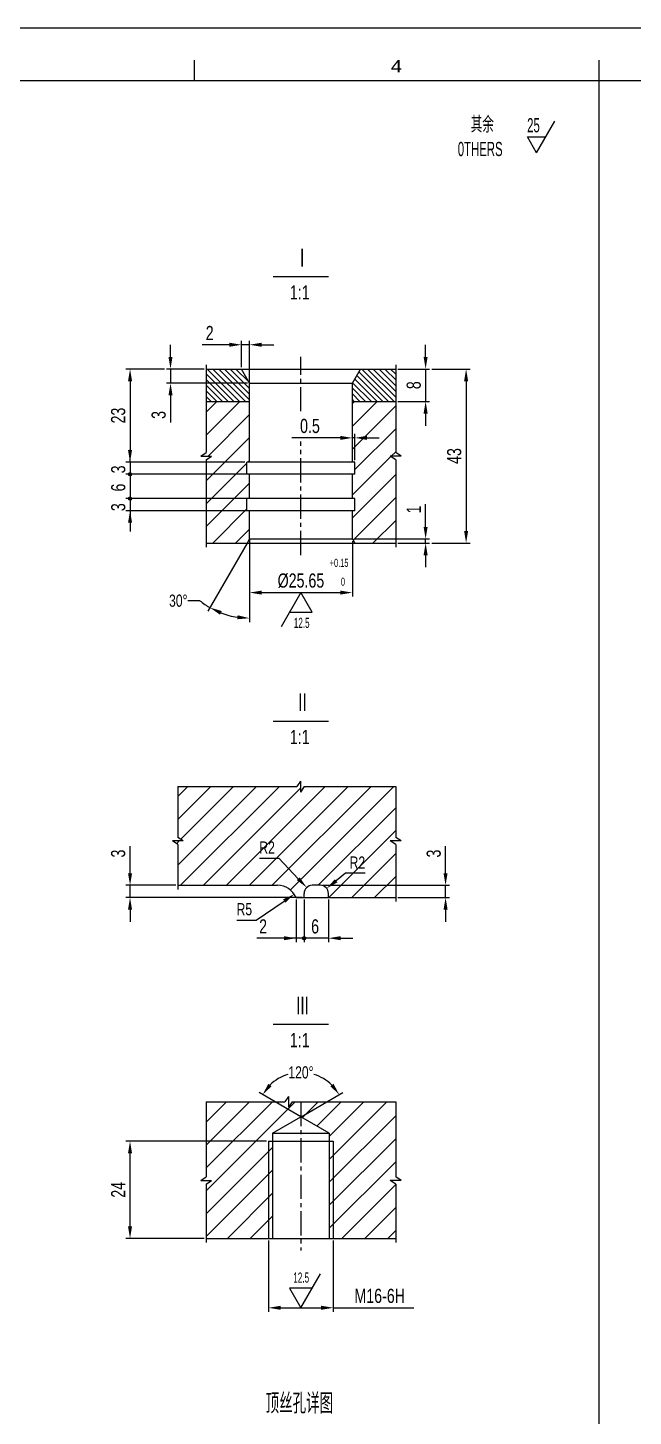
# Model space of a CAD drawing. Extents: x 0 to 840, y 0 to 594.
# Drawn here: x 285.9 to 435.4, y 250.9 to 594 of the extents above; entities that cross this region are included whole.
import ezdxf
from ezdxf.enums import TextEntityAlignment as Align

# ---------------------------------------------------------------- set-up
doc = ezdxf.new("R2010")
doc.units = 0
doc.header["$LTSCALE"] = 8
doc.linetypes.add('CENTER2', pattern=[1.125, 0.75, -0.125, 0.125, -0.125])
doc.layers.get('0').update_dxf_attribs({"color": 2, "linetype": 'CONTINUOUS'})
doc.layers.get('DEFPOINTS').update_dxf_attribs({"linetype": 'CONTINUOUS'})
for name, color, linetype in [('3', 3, 'CENTER2'), ('OT', 1, 'CONTINUOUS'), ('TEXT', 7, 'CONTINUOUS'), ('X4600A1$0$BORDER', 7, 'CONTINUOUS')]:
    doc.layers.add(name, color=color, linetype=linetype)
doc.styles.get("Standard").update_dxf_attribs({"font": 'JDECSTD', "width": 0.75, "bigfont": 'HZDX'})
doc.styles.add('X4600A1$0$STANDARD', font='AUCAD', dxfattribs={"width": 0.8})
doc.dimstyles.new('STANDARD$0', dxfattribs={"dimscale": 0, "dimtxt": 3.5, "dimasz": 3, "dimexe": 1, "dimexo": 0.5, "dimgap": 1, "dimtad": 1, "dimdsep": 46, "dimtxsty": 'Standard', "dimcen": 0, "dimclrd": 7, "dimclre": 7, "dimclrt": 7, "dimadec": 0, "dimazin": 0, "dimtfac": 0.714286, "dimtmove": 0, "dimatfit": 3, "dimfxl": 0, "dimtolj": 1, "dimarcsym": 0})
doc.dimstyles.new('STANDARD$2', dxfattribs={"dimscale": 0, "dimtxt": 3, "dimasz": 3, "dimexe": 1, "dimexo": 0.0625, "dimgap": 0.09, "dimtad": 0, "dimtih": 1, "dimtoh": 1, "dimzin": 0, "dimdsep": 46, "dimtxsty": 'Standard', "dimcen": 0.09, "dimclrt": 7, "dimazin": 0, "dimtfac": 1, "dimtofl": 0, "dimtmove": 0, "dimatfit": 3, "dimfxl": 0, "dimtolj": 1, "dimarcsym": 0})
doc.dimstyles.new('STANDARD$4', dxfattribs={"dimscale": 0, "dimtxt": 3, "dimasz": 3, "dimexe": 1, "dimexo": 0.5, "dimgap": 1, "dimtad": 1, "dimtoh": 1, "dimdsep": 46, "dimtxsty": 'Standard', "dimcen": 0, "dimclrd": 7, "dimclre": 7, "dimclrt": 7, "dimadec": 0, "dimazin": 0, "dimtfac": 0.714286, "dimtofl": 0, "dimtmove": 1, "dimatfit": 0, "dimfxl": 0, "dimtolj": 1, "dimarcsym": 0})

# ---------------------------------------------------------------- blocks, each defined once
blk = doc.blocks.new('*D20')
at = {"layer": 'DEFPOINTS', "color": 0}
for p in [(359.68, 381.34), (358.12, 380.09)]:
    blk.add_point(p, dxfattribs=at)
at = {"layer": 'TEXT', "color": 7, "lineweight": -2}
for p, q in [((364.37, 385.08), (362.03, 383.21)), ((369.15, 385.08), (364.37, 385.08))]:
    blk.add_line(p, q, dxfattribs=at)
at = {"layer": 'TEXT', "color": 7}
blk.add_solid([(361.71, 383.6), (362.34, 382.82), (359.68, 381.34)], dxfattribs=at)
at = {"layer": 'TEXT', "color": 7, "insert": (367.26, 387.72), "char_height": 3, "attachment_point": 5}
blk.add_mtext('\\A1;R2', dxfattribs=at)
blk = doc.blocks.new('*D21')
at = {"layer": 'DEFPOINTS', "color": 0}
for p in [(354.74, 381.54), (356.12, 380.09)]:
    blk.add_point(p, dxfattribs=at)
at = {"layer": 'TEXT', "color": 7, "lineweight": -2}
for p, q in [((343.08, 388.79), (347.86, 388.79)), ((347.86, 388.79), (352.67, 383.72))]:
    blk.add_line(p, q, dxfattribs=at)
at = {"layer": 'TEXT', "color": 7}
blk.add_solid([(353.03, 384.06), (352.31, 383.37), (354.74, 381.54)], dxfattribs=at)
at = {"layer": 'TEXT', "color": 7, "insert": (344.97, 391.43), "char_height": 3, "attachment_point": 5}
blk.add_mtext('\\A1;R2', dxfattribs=at)
blk = doc.blocks.new('*D22')
at = {"layer": 'DEFPOINTS', "color": 0}
for p in [(351.68, 379.89), (347.53, 377.09)]:
    blk.add_point(p, dxfattribs=at)
at = {"layer": 'TEXT', "color": 7, "lineweight": -2}
for p, q in [((342.23, 373.51), (349.19, 378.21)), ((337.45, 373.51), (342.23, 373.51))]:
    blk.add_line(p, q, dxfattribs=at)
at = {"layer": 'TEXT', "color": 7}
blk.add_solid([(348.91, 378.63), (349.47, 377.8), (351.68, 379.89)], dxfattribs=at)
at = {"layer": 'TEXT', "color": 7, "insert": (339.34, 376.16), "char_height": 3, "attachment_point": 5}
blk.add_mtext('\\A1;R5', dxfattribs=at)
blk = doc.blocks.new('*D23')
at = {"layer": 'DEFPOINTS', "color": 0}
for p in [(320.11, 509.67), (311.11, 486.67), (339.97, 486.67)]:
    blk.add_point(p, dxfattribs=at)
at = {"layer": 'TEXT', "color": 7, "lineweight": -2}
for p, q in [((319.61, 509.67), (310.11, 509.67)), ((311.11, 506.67), (311.11, 489.67)), ((339.47, 486.67), (310.11, 486.67))]:
    blk.add_line(p, q, dxfattribs=at)
at = {"layer": 'TEXT', "color": 7}
for points in [[(310.61, 506.67), (311.61, 506.67), (311.11, 509.67)], [(310.61, 489.67), (311.61, 489.67), (311.11, 486.67)]]:
    blk.add_solid(points, dxfattribs=at)
at = {"layer": 'TEXT', "color": 7, "insert": (308.19, 498.17), "char_height": 3.5, "attachment_point": 5, "rotation": 90}
blk.add_mtext('\\A1;23', dxfattribs=at)
blk = doc.blocks.new('*D24')
at = {"layer": 'DEFPOINTS', "color": 0}
for p in [(340.62, 474.67), (340.05, 466.67), (340.62, 467.67), (340.62, 467.67), (337.22, 448.39)]:
    blk.add_point(p, dxfattribs=at)
at = {"layer": 'TEXT', "color": 0}
for p, q in [((340.62, 467.61), (340.62, 447.1)), ((340.02, 466.62), (330.34, 449.85)), ((328.36, 452.41), (325.36, 452.41))]:
    blk.add_line(p, q, dxfattribs=at)
for start, end in [(231.2099, 240), (248.7901, 261.2099)]:
    blk.add_arc((340.62, 467.67), 19.57, start, end, dxfattribs=at)
for points in [[(333.33, 448.97), (333.76, 449.87), (330.84, 450.72)], [(337.67, 448.82), (337.59, 447.83), (340.62, 448.1)]]:
    blk.add_solid(points, dxfattribs=at)
at = {"layer": 'TEXT', "color": 7, "insert": (323.02, 452.41), "char_height": 3, "attachment_point": 5}
blk.add_mtext('\\A1;30%%D', dxfattribs=at)
blk = doc.blocks.new('*D25')
at = {"layer": 'DEFPOINTS', "color": 0}
for p in [(340.62, 466.67), (366.02, 467.67), (366.02, 454.42)]:
    blk.add_point(p, dxfattribs=at)
at = {"layer": 'TEXT', "color": 7, "lineweight": -2}
for p, q in [((366.02, 467.17), (366.02, 453.42)), ((340.62, 466.17), (340.62, 453.42)), ((343.62, 454.42), (363.02, 454.42))]:
    blk.add_line(p, q, dxfattribs=at)
at = {"layer": 'TEXT', "color": 7}
for points in [[(343.62, 454.92), (343.62, 453.92), (340.62, 454.42)], [(363.02, 454.92), (363.02, 453.92), (366.02, 454.42)]]:
    blk.add_solid(points, dxfattribs=at)
at = {"layer": 'TEXT', "color": 7, "insert": (353.32, 457.34), "char_height": 3.5, "attachment_point": 5}
blk.add_mtext('\\A1;%%C25.65', dxfattribs=at)
blk = doc.blocks.new('*D26')
at = {"layer": 'DEFPOINTS', "color": 0}
for p in [(311.11, 382.09), (322.92, 382.09), (354.12, 379.09)]:
    blk.add_point(p, dxfattribs=at)
at = {"layer": 'TEXT', "color": 7, "lineweight": -2}
for p, q in [((311.11, 385.09), (311.11, 391.79)), ((322.42, 382.09), (310.11, 382.09)), ((311.11, 379.09), (311.11, 382.09)), ((353.62, 379.09), (310.11, 379.09)), ((311.11, 376.09), (311.11, 373.09))]:
    blk.add_line(p, q, dxfattribs=at)
at = {"layer": 'TEXT', "color": 7}
for points in [[(310.61, 385.09), (311.61, 385.09), (311.11, 382.09)], [(310.61, 376.09), (311.61, 376.09), (311.11, 379.09)]]:
    blk.add_solid(points, dxfattribs=at)
at = {"layer": 'TEXT', "color": 7, "insert": (308.19, 389.94), "char_height": 3.5, "attachment_point": 5, "rotation": 90}
blk.add_mtext('\\A1;3', dxfattribs=at)
blk = doc.blocks.new('*D27')
at = {"layer": 'DEFPOINTS', "color": 0}
for p in [(358.12, 382.09), (389.05, 382.09), (376.73, 379.09)]:
    blk.add_point(p, dxfattribs=at)
at = {"layer": 'TEXT', "color": 7, "lineweight": -2}
for p, q in [((389.05, 385.09), (389.05, 391.79)), ((358.62, 382.09), (390.05, 382.09)), ((389.05, 379.09), (389.05, 382.09)), ((377.23, 379.09), (390.05, 379.09)), ((389.05, 376.09), (389.05, 373.09))]:
    blk.add_line(p, q, dxfattribs=at)
at = {"layer": 'TEXT', "color": 7}
for points in [[(388.55, 385.09), (389.55, 385.09), (389.05, 382.09)], [(388.55, 376.09), (389.55, 376.09), (389.05, 379.09)]]:
    blk.add_solid(points, dxfattribs=at)
at = {"layer": 'TEXT', "color": 7, "insert": (386.14, 389.94), "char_height": 3.5, "attachment_point": 5, "rotation": 90}
blk.add_mtext('\\A1;3', dxfattribs=at)
blk = doc.blocks.new('*D28')
at = {"layer": 'DEFPOINTS', "color": 0}
for p in [(345.32, 294.84), (361.32, 294.84), (361.32, 277.69)]:
    blk.add_point(p, dxfattribs=at)
at = {"layer": 'TEXT', "color": 7, "lineweight": -2}
for p, q in [((345.32, 294.34), (345.32, 276.69)), ((361.32, 294.34), (361.32, 276.69)), ((348.32, 277.69), (358.32, 277.69)), ((361.32, 277.69), (381.23, 277.69))]:
    blk.add_line(p, q, dxfattribs=at)
at = {"layer": 'TEXT', "color": 7}
for points in [[(348.32, 278.19), (348.32, 277.19), (345.32, 277.69)], [(358.32, 278.19), (358.32, 277.19), (361.32, 277.69)]]:
    blk.add_solid(points, dxfattribs=at)
at = {"layer": 'TEXT', "color": 7, "insert": (372.78, 280.61), "char_height": 3.5, "attachment_point": 5}
blk.add_mtext('\\A1;M16-6H', dxfattribs=at)
blk = doc.blocks.new('*D29')
at = {"layer": 'DEFPOINTS', "color": 0}
for p in [(311.11, 318.84), (345.32, 318.84), (329.92, 294.84)]:
    blk.add_point(p, dxfattribs=at)
at = {"layer": 'TEXT', "color": 7, "lineweight": -2}
for p, q in [((344.82, 318.84), (310.11, 318.84)), ((311.11, 297.84), (311.11, 315.84)), ((329.42, 294.84), (310.11, 294.84))]:
    blk.add_line(p, q, dxfattribs=at)
at = {"layer": 'TEXT', "color": 7}
for points in [[(310.61, 315.84), (311.61, 315.84), (311.11, 318.84)], [(310.61, 297.84), (311.61, 297.84), (311.11, 294.84)]]:
    blk.add_solid(points, dxfattribs=at)
at = {"layer": 'TEXT', "color": 7, "insert": (308.19, 306.84), "char_height": 3.5, "attachment_point": 5, "rotation": 90}
blk.add_mtext('\\A1;24', dxfattribs=at)
blk = doc.blocks.new('*D30')
at = {"layer": 'DEFPOINTS', "color": 0}
for p in [(357.07, 335.18), (353.32, 324.88), (353.32, 324.88), (346.32, 320.84), (360.32, 320.84)]:
    blk.add_point(p, dxfattribs=at)
at = {"layer": 'TEXT', "color": 0}
for p, q in [((353.27, 324.91), (342.97, 330.86)), ((353.38, 324.91), (363.68, 330.86))]:
    blk.add_line(p, q, dxfattribs=at)
for start, end in [(106.9654, 134.2629), (45.7371, 73.0346)]:
    blk.add_arc((353.32, 324.88), 10.96, start, end, dxfattribs=at)
for points in [[(346.07, 332.42), (345.28, 333.04), (343.84, 330.36)], [(361.37, 333.04), (360.58, 332.42), (362.81, 330.36)]]:
    blk.add_solid(points, dxfattribs=at)
at = {"layer": 'TEXT', "color": 7, "insert": (353.32, 335.84), "char_height": 3, "attachment_point": 5}
blk.add_mtext('\\A1;120%%D', dxfattribs=at)
blk = doc.blocks.new('*D31')
at = {"layer": 'DEFPOINTS', "color": 0}
for p in [(366.02, 492.66), (366.02, 486.67), (366.67, 486.67)]:
    blk.add_point(p, dxfattribs=at)
at = {"layer": 'TEXT', "color": 7, "lineweight": -2}
for p, q in [((363.02, 492.66), (351.08, 492.66)), ((366.02, 487.17), (366.02, 493.66)), ((366.67, 492.66), (366.02, 492.66)), ((366.67, 487.17), (366.67, 493.66)), ((369.67, 492.66), (372.67, 492.66))]:
    blk.add_line(p, q, dxfattribs=at)
at = {"layer": 'TEXT', "color": 7}
for points in [[(363.02, 493.16), (363.02, 492.16), (366.02, 492.66)], [(369.67, 493.16), (369.67, 492.16), (366.67, 492.66)]]:
    blk.add_solid(points, dxfattribs=at)
at = {"layer": 'TEXT', "color": 7, "insert": (355.55, 495.58), "char_height": 3.5, "attachment_point": 5}
blk.add_mtext('\\A1;0.5', dxfattribs=at)
blk = doc.blocks.new('*D33')
at = {"layer": 'DEFPOINTS', "color": 0}
for p in [(376.73, 509.67), (376.73, 501.67), (384.12, 501.67)]:
    blk.add_point(p, dxfattribs=at)
at = {"layer": 'TEXT', "color": 7, "lineweight": -2}
for p, q in [((384.12, 512.67), (384.12, 515.67)), ((377.23, 509.67), (385.12, 509.67)), ((384.12, 509.67), (384.12, 501.67)), ((377.23, 501.67), (385.12, 501.67)), ((384.12, 498.67), (384.12, 495.67))]:
    blk.add_line(p, q, dxfattribs=at)
at = {"layer": 'TEXT', "color": 7}
for points in [[(383.62, 512.67), (384.62, 512.67), (384.12, 509.67)], [(383.62, 498.67), (384.62, 498.67), (384.12, 501.67)]]:
    blk.add_solid(points, dxfattribs=at)
at = {"layer": 'TEXT', "color": 7, "insert": (381.2, 505.67), "char_height": 3.5, "attachment_point": 5, "rotation": 90}
blk.add_mtext('\\A1;8', dxfattribs=at)
blk = doc.blocks.new('*D34')
at = {"layer": 'DEFPOINTS', "color": 0}
for p in [(366.02, 467.67), (376.73, 466.67), (384.12, 467.67)]:
    blk.add_point(p, dxfattribs=at)
at = {"layer": 'TEXT', "color": 7, "lineweight": -2}
for p, q in [((384.12, 470.67), (384.12, 476.26)), ((366.52, 467.67), (385.12, 467.67)), ((377.23, 466.67), (385.12, 466.67)), ((384.12, 466.67), (384.12, 467.67)), ((384.12, 463.67), (384.12, 460.67))]:
    blk.add_line(p, q, dxfattribs=at)
at = {"layer": 'TEXT', "color": 7}
for points in [[(383.62, 470.67), (384.62, 470.67), (384.12, 467.67)], [(383.62, 463.67), (384.62, 463.67), (384.12, 466.67)]]:
    blk.add_solid(points, dxfattribs=at)
at = {"layer": 'TEXT', "color": 7, "insert": (381.2, 474.97), "char_height": 3.5, "attachment_point": 5, "rotation": 90}
blk.add_mtext('\\A1;1', dxfattribs=at)
blk = doc.blocks.new('*D35')
at = {"layer": 'DEFPOINTS', "color": 0}
for p in [(385.12, 509.67), (385.12, 466.67), (394.12, 466.67)]:
    blk.add_point(p, dxfattribs=at)
at = {"layer": 'TEXT', "color": 7, "lineweight": -2}
for p, q in [((385.62, 509.67), (395.12, 509.67)), ((394.12, 506.67), (394.12, 469.67)), ((385.62, 466.67), (395.12, 466.67))]:
    blk.add_line(p, q, dxfattribs=at)
at = {"layer": 'TEXT', "color": 7}
for points in [[(393.62, 506.67), (394.62, 506.67), (394.12, 509.67)], [(393.62, 469.67), (394.62, 469.67), (394.12, 466.67)]]:
    blk.add_solid(points, dxfattribs=at)
at = {"layer": 'TEXT', "color": 7, "insert": (391.2, 488.17), "char_height": 3.5, "attachment_point": 5, "rotation": 90}
blk.add_mtext('\\A1;43', dxfattribs=at)
blk = doc.blocks.new('*D55')
at = {"layer": 'DEFPOINTS', "color": 0}
for p in [(338.62, 515.67), (338.62, 509.67), (340.62, 505.67)]:
    blk.add_point(p, dxfattribs=at)
at = {"layer": 'TEXT', "color": 7, "lineweight": -2}
for p, q in [((335.62, 515.67), (328.93, 515.67)), ((338.62, 510.17), (338.62, 516.67)), ((340.62, 515.67), (338.62, 515.67)), ((340.62, 506.17), (340.62, 516.67)), ((343.62, 515.67), (346.62, 515.67))]:
    blk.add_line(p, q, dxfattribs=at)
at = {"layer": 'TEXT', "color": 7}
for points in [[(335.62, 516.17), (335.62, 515.17), (338.62, 515.67)], [(343.62, 516.17), (343.62, 515.17), (340.62, 515.67)]]:
    blk.add_solid(points, dxfattribs=at)
at = {"layer": 'TEXT', "color": 7, "insert": (330.78, 518.58), "char_height": 3.5, "attachment_point": 5}
blk.add_mtext('\\A1;2', dxfattribs=at)
blk = doc.blocks.new('*D56')
at = {"layer": 'DEFPOINTS', "color": 0}
for p in [(329.92, 509.67), (321.11, 506.17), (340.62, 506.17)]:
    blk.add_point(p, dxfattribs=at)
at = {"layer": 'TEXT', "color": 7, "lineweight": -2}
for p, q in [((321.11, 512.67), (321.11, 515.67)), ((329.42, 509.67), (320.11, 509.67)), ((321.11, 509.67), (321.11, 506.17)), ((340.12, 506.17), (320.11, 506.17)), ((321.11, 503.17), (321.11, 496.48))]:
    blk.add_line(p, q, dxfattribs=at)
at = {"layer": 'TEXT', "color": 7}
for points in [[(320.61, 512.67), (321.61, 512.67), (321.11, 509.67)], [(320.61, 503.17), (321.61, 503.17), (321.11, 506.17)]]:
    blk.add_solid(points, dxfattribs=at)
at = {"layer": 'TEXT', "color": 7, "insert": (318.19, 498.32), "char_height": 3.5, "attachment_point": 5, "rotation": 90}
blk.add_mtext('\\A1;3', dxfattribs=at)

msp = doc.modelspace()

# ---------------------------------------------------------------- hatches: boundary and pattern name
at = {"layer": 'TEXT'}
h = msp.add_hatch(dxfattribs=at)
h.set_pattern_fill('_USER', color=256, angle=135, style=0, pattern_type=0)
h.set_pattern_definition([(135, (-1099.3965, 6.0222), (-0.7071068, -0.7071068), [])])
h.paths.add_polyline_path([(340.624, 501.669), (340.624, 506.169), (338.624, 509.669), (329.919, 509.669), (329.919, 501.669)])
h.paths.add_polyline_path([(376.729, 501.669), (376.729, 509.669), (368.024, 509.669), (366.024, 506.169), (366.024, 501.669)])
h = msp.add_hatch(dxfattribs=at)
h.set_pattern_fill('_USER', color=256, scale=4, angle=45, style=0, pattern_type=0)
h.set_pattern_definition([(45, (-1093.3185, -2.1646), (-2.828427, 2.828427), [])])
h.paths.add_polyline_path([(329.919, 489.069), (328.569, 488.169), (331.269, 488.169), (329.919, 487.269), (329.919, 483.669), (339.974, 483.669), (339.974, 486.669), (340.624, 486.669), (340.624, 501.669), (329.919, 501.669)])
h.paths.add_polyline_path([(329.919, 483.669), (329.919, 477.669), (339.974, 477.669), (340.624, 477.669), (340.624, 483.669), (339.974, 483.669)])
h.paths.add_polyline_path([(339.974, 474.669), (339.974, 477.669), (329.919, 477.669), (329.919, 474.669)])
h.paths.add_polyline_path([(340.624, 474.669), (339.974, 474.669), (329.919, 474.669), (329.919, 466.669), (340.047, 466.669), (340.624, 467.669)])
h.paths.add_polyline_path([(376.729, 466.669), (376.729, 487.269), (375.379, 488.169), (378.079, 488.169), (376.729, 489.069), (376.729, 501.669), (366.024, 501.669), (366.024, 486.669), (366.674, 486.669), (366.674, 483.669), (366.024, 483.669), (366.024, 477.669), (366.674, 477.669), (366.674, 474.669), (366.024, 474.669), (366.024, 467.669), (366.601, 466.669)])
h = msp.add_hatch(dxfattribs=at)
h.set_pattern_fill('_USER', color=256, scale=4, angle=45, style=0, pattern_type=0)
h.set_pattern_definition([(45, (-1093.3185, 6.0222), (-2.828427, 2.828427), [])])
h.paths.add_polyline_path([(322.923, 406.494), (322.923, 393.944), (324.273, 393.044), (321.573, 393.044), (322.923, 392.144), (322.923, 382.093), (347.533, 382.093, -0.2982166), (352.115, 379.093), (354.115, 379.093), (354.115, 380.093, -0.4142136), (356.115, 382.093), (358.115, 382.093, -0.4142136), (360.115, 380.093), (360.115, 379.093), (376.729, 379.093), (376.729, 392.144), (375.379, 393.044), (378.079, 393.044), (376.729, 393.944), (376.729, 406.494), (354.137, 406.494), (353.237, 405.144), (353.237, 407.844), (352.337, 406.494)])
h.paths.add_polyline_path([(364.621, 390.113), (369.895, 390.113), (369.895, 385.329), (364.621, 385.329)], flags=24)
h.paths.add_polyline_path([(342.331, 393.825), (347.605, 393.825), (347.605, 389.041), (342.331, 389.041)], flags=24)
h = msp.add_hatch(dxfattribs=at)
h.set_pattern_fill('_USER', color=256, scale=4, angle=45, style=0, pattern_type=0)
h.set_pattern_definition([(45, (-1093.3185, 9.055), (-2.828427, 2.828427), [])])
h.paths.add_polyline_path([(331.269, 309.153), (329.919, 308.253), (329.919, 294.842), (345.324, 294.842), (345.324, 318.842), (346.324, 318.842), (346.324, 320.842), (353.324, 324.883), (353.324, 328.58), (351.148, 328.58), (350.248, 327.23), (350.248, 329.93), (349.348, 328.58), (329.919, 328.58), (329.919, 310.053), (328.569, 309.153)])
h.paths.add_polyline_path([(375.379, 309.153), (378.079, 309.153), (376.729, 310.053), (376.729, 328.58), (353.324, 328.58), (353.324, 324.883), (360.324, 320.842), (360.324, 318.842), (361.324, 318.842), (361.324, 294.842), (376.729, 294.842), (376.729, 308.253)])
h.paths.add_polyline_path([(361.324, 318.842), (360.324, 318.842), (360.324, 294.842), (361.324, 294.842)])
h.paths.add_polyline_path([(346.324, 318.842), (345.324, 318.842), (345.324, 294.842), (346.324, 294.842)], flags=16)

# ---------------------------------------------------------------- linework, layer by layer
msp.add_line((0, 594), (840, 594))
at = {"layer": '3'}
for p, q in [((353.324, 499.228), (353.324, 512.669)), ((353.324, 463.669), (353.324, 491.758)), ((353.324, 328.58), (353.324, 291.842))]:
    msp.add_line(p, q, dxfattribs=at)
at = {"layer": 'OT'}
for p, q in [((29, 581), (825, 581)), ((346.475, 532.523), (360.173, 532.523)), ((329.919, 509.669), (376.729, 509.669)), ((340.624, 506.169), (338.624, 509.669)), ((366.024, 506.169), (368.024, 509.669)), ((340.624, 486.669), (340.624, 506.169)), ((340.624, 506.169), (366.024, 506.169)), ((366.024, 486.669), (366.024, 506.169)), ((329.919, 501.669), (340.624, 501.669)), ((366.024, 501.669), (376.729, 501.669)), ((339.974, 483.669), (339.974, 486.669)), ((366.674, 486.669), (339.974, 486.669)), ((366.674, 483.669), (366.674, 486.669)), ((366.674, 483.669), (339.974, 483.669)), ((340.624, 477.669), (340.624, 483.669)), ((366.024, 477.669), (366.024, 483.669)), ((339.974, 474.669), (339.974, 477.669)), ((366.674, 477.669), (339.974, 477.669)), ((366.674, 474.669), (366.674, 477.669)), ((366.674, 474.669), (339.974, 474.669)), ((340.624, 467.669), (340.624, 474.669)), ((366.024, 467.669), (366.024, 474.669)), ((329.919, 466.669), (376.729, 466.669)), ((340.624, 467.669), (340.047, 466.669)), ((340.624, 467.669), (366.024, 467.669)), ((366.024, 467.669), (366.601, 466.669)), ((346.475, 422.656), (360.173, 422.656)), ((322.923, 382.093), (347.533, 382.093)), ((358.115, 382.093), (356.115, 382.093)), ((352.115, 379.093), (376.729, 379.093)), ((354.115, 379.093), (354.115, 380.093)), ((360.115, 379.093), (360.115, 380.093)), ((346.475, 347.743), (360.173, 347.743)), ((346.324, 320.842), (353.324, 324.883)), ((360.324, 320.842), (353.324, 324.883)), ((346.324, 320.842), (346.324, 294.842)), ((346.324, 320.842), (360.324, 320.842)), ((360.324, 320.842), (360.324, 294.842)), ((345.324, 318.842), (361.324, 318.842)), ((329.919, 294.842), (376.729, 294.842))]:
    msp.add_line(p, q, dxfattribs=at)
for centre, radius, start, end in [((347.533, 377.093), 5, 23.57818, 90), ((356.115, 380.093), 2, 90, 180), ((358.115, 380.093), 2, 0, 90)]:
    msp.add_arc(centre, radius, start, end, dxfattribs=at)
at = {"layer": 'TEXT'}
for p, q in [((427, 15), (427, 581)), ((411.511, 563.132), (416.011, 570.926)), ((411.511, 563.132), (409.261, 567.029)), ((409.261, 567.029), (413.761, 567.029)), ((329.919, 510.669), (329.919, 489.069)), ((376.729, 510.669), (376.729, 489.069)), ((328.569, 488.169), (329.919, 489.069)), ((328.569, 488.169), (331.269, 488.169)), ((329.919, 487.269), (331.269, 488.169)), ((329.919, 487.269), (329.919, 465.669)), ((378.079, 488.169), (375.379, 488.169)), ((376.729, 487.269), (375.379, 488.169)), ((378.079, 488.169), (376.729, 489.069)), ((376.729, 487.269), (376.729, 465.669)), ((353.324, 454.422), (348.46, 445.998)), ((356.138, 449.549), (353.324, 454.422)), ((350.51, 449.549), (356.138, 449.549)), ((322.923, 406.494), (322.923, 393.944)), ((322.923, 406.494), (352.337, 406.494)), ((353.237, 407.844), (352.337, 406.494)), ((353.237, 407.844), (353.237, 405.144)), ((354.137, 406.494), (353.237, 405.144)), ((354.137, 406.494), (376.729, 406.494)), ((376.729, 406.494), (376.729, 393.944)), ((324.273, 393.044), (321.573, 393.044)), ((322.923, 392.144), (321.573, 393.044)), ((324.273, 393.044), (322.923, 393.944)), ((322.923, 392.144), (322.923, 381.093)), ((378.079, 393.044), (375.379, 393.044)), ((376.729, 392.144), (375.379, 393.044)), ((378.079, 393.044), (376.729, 393.944)), ((376.729, 392.144), (376.729, 378.093)), ((350.248, 329.93), (349.348, 328.58)), ((350.248, 329.93), (350.248, 327.23)), ((329.919, 328.58), (349.348, 328.58)), ((329.919, 328.58), (329.919, 310.053)), ((351.148, 328.58), (350.248, 327.23)), ((351.148, 328.58), (376.729, 328.58)), ((376.729, 328.58), (376.729, 310.053)), ((345.324, 318.842), (345.324, 294.842)), ((361.324, 318.842), (361.324, 294.842)), ((328.569, 309.153), (329.919, 310.053)), ((328.569, 309.153), (331.269, 309.153)), ((329.919, 308.253), (331.269, 309.153)), ((376.729, 308.253), (375.379, 309.153)), ((378.079, 309.153), (375.379, 309.153)), ((378.079, 309.153), (376.729, 310.053)), ((329.919, 308.253), (329.919, 293.842)), ((376.729, 308.253), (376.729, 293.842)), ((353.324, 277.691), (358.188, 286.116)), ((356.138, 282.565), (350.51, 282.565)), ((350.51, 282.565), (353.324, 277.691))]:
    msp.add_line(p, q, dxfattribs=at)
at = {"layer": 'TEXT', "color": 7}
for p, q in [((311.109, 486.669), (311.109, 489.669)), ((311.109, 486.669), (311.109, 469.491)), ((339.974, 483.669), (310.109, 483.669)), ((339.974, 477.669), (310.109, 477.669)), ((339.974, 474.669), (310.109, 474.669)), ((352.115, 378.593), (352.115, 368.019)), ((354.115, 378.593), (354.115, 368.019)), ((360.115, 378.593), (360.115, 368.019)), ((360.115, 369.019), (342.422, 369.019)), ((351.115, 369.019), (348.115, 369.019)), ((363.115, 369.019), (366.115, 369.019))]:
    msp.add_line(p, q, dxfattribs=at)
at = {"layer": 'TEXT'}
for centre, radius in [((311.109, 483.669), 0.4), ((311.109, 483.669), 0.2), ((311.109, 477.669), 0.4), ((311.109, 477.669), 0.2), ((354.115, 369.019), 0.4), ((354.115, 369.019), 0.2)]:
    msp.add_circle(centre, radius, dxfattribs=at)
at = {"layer": 'TEXT', "color": 7}
for points in [[(310.609, 489.669), (311.609, 489.669), (311.109, 486.669)], [(310.609, 471.669), (311.609, 471.669), (311.109, 474.669)], [(349.115, 369.519), (349.115, 368.519), (352.115, 369.019)], [(363.115, 369.519), (363.115, 368.519), (360.115, 369.019)]]:
    msp.add_solid(points, dxfattribs=at)
at = {"layer": 'X4600A1$0$BORDER', "color": 3}
for p, q in [((327, 581), (327, 586)), ((427, 581), (427, 586))]:
    msp.add_line(p, q, dxfattribs=at)

# ---------------------------------------------------------------- texts
at = {"color": 7}
for s, height, width, p in [('其余', 4, 0.75, (395.274, 568.099)), ('25', 3.5, 0.6, (409.196, 568.163)), ('0THERS', 3.5, 0.6, (392.065, 562.293)), ('顶丝孔详图', 5, 0.7, (344.615, 251.559))]:
    msp.add_text(s, height=height, dxfattribs=dict(at, width=width)).set_placement(p)
at = {"color": 7, "width": 0.6}
for s, p in [('+0.15', (362.749, 461.771)), ('0', (363.705, 457.121))]:
    msp.add_text(s, height=2, dxfattribs=at).set_placement(p, align=Align.MIDDLE)
at = {"layer": 'TEXT', "color": 7, "width": 0.75}
for s, height, p in [('Ⅰ', 5, (351.844, 534.516)), ('Ⅱ', 5, (351.934, 424.648)), ('2', 3.5, (342.998, 370.184)), ('6', 3.5, (355.845, 370.184)), ('Ⅲ', 5, (351.934, 349.736))]:
    msp.add_text(s, height=height, dxfattribs=at).set_placement(p)
for p in [(353.038, 528.613), (353.038, 418.745), (353.038, 343.833)]:
    msp.add_text('1:1', height=3.5, dxfattribs=at).set_placement(p, align=Align.MIDDLE)
for s, p in [('3', (309.943, 483.884)), ('6', (309.943, 479.399)), ('3', (309.943, 474.552))]:
    msp.add_text(s, height=3.5, rotation=90, dxfattribs=at).set_placement(p)
at = {"layer": 'TEXT', "width": 0.6}
for p in [(353.505, 446.946), (353.392, 285.161)]:
    msp.add_text('12.5', height=2.5, dxfattribs=at).set_placement(p, align=Align.MIDDLE)
at = {"layer": 'X4600A1$0$BORDER', "color": 3, "style": 'X4600A1$0$STANDARD', "oblique": 0.00002, "width": 1.16}
msp.add_text('4', height=3, dxfattribs=at).set_placement((375.5, 583), (378.306, 583), align=Align.FIT)

# ---------------------------------------------------------------- dimensions: what is measured, and where the dimension line sits
at = {"layer": 'TEXT'}
dim = msp.add_linear_dim(base=(338.624, 515.669), p1=(340.624, 505.669), p2=(338.624, 509.669), dimstyle='STANDARD$0', override={"dimscale": 1}, dxfattribs=at)
dim.commit()
dim.dimension.update_dxf_attribs({"geometry": '*D55', "text_midpoint": (330.777, 518.585)})
dim = msp.add_linear_dim(base=(321.109, 506.169), p1=(329.919, 509.669), p2=(340.624, 506.169), angle=90, text='3', dimstyle='STANDARD$0', override={"dimscale": 1}, dxfattribs=at)
dim.commit()
dim.dimension.update_dxf_attribs({"geometry": '*D56', "text_midpoint": (318.193, 498.322)})
for base, p1, p2, picture, middle in [((384.12, 501.669), (376.729, 509.669), (376.729, 501.669), '*D33', (381.204, 505.669)), ((311.109, 486.669), (320.109, 509.669), (339.974, 486.669), '*D23', (308.193, 498.169)), ((394.12, 466.669), (385.12, 509.669), (385.12, 466.669), '*D35', (391.204, 488.169)), ((384.12, 467.669), (376.729, 466.669), (366.024, 467.669), '*D34', (381.204, 474.966)), ((311.109, 382.093), (354.115, 379.093), (322.923, 382.093), '*D26', (308.193, 389.94)), ((389.051, 382.093), (376.729, 379.093), (358.115, 382.093), '*D27', (386.136, 389.94)), ((311.109, 318.842), (329.919, 294.842), (345.324, 318.842), '*D29', (308.193, 306.842))]:
    dim = msp.add_linear_dim(base=base, p1=p1, p2=p2, angle=90, dimstyle='STANDARD$0', override={"dimscale": 1}, dxfattribs=at)
    dim.commit()
    dim.dimension.update_dxf_attribs({"geometry": picture, "text_midpoint": middle})
for base, p1, p2, text, picture, middle in [((366.024, 492.661), (366.674, 486.669), (366.024, 486.669), '0.5', '*D31', (355.552, 495.576)), ((366.024, 454.422), (340.624, 466.669), (366.024, 467.669), '%%C25.65', '*D25', (353.324, 457.338)), ((361.324, 277.691), (345.324, 294.842), (361.324, 294.842), 'M16-6H', '*D28', (372.776, 280.607))]:
    dim = msp.add_linear_dim(base=base, p1=p1, p2=p2, text=text, dimstyle='STANDARD$0', override={"dimscale": 1}, dxfattribs=at)
    dim.commit()
    dim.dimension.update_dxf_attribs({"geometry": picture, "text_midpoint": middle})
for base, line1, line2, text, picture, middle in [((337.225, 448.393), ((340.624, 467.669), (340.624, 474.669)), ((340.624, 467.669), (340.047, 466.669)), '30%%D', '*D24', (323.022, 452.412)), ((357.071, 335.179), ((360.324, 320.842), (353.324, 324.883)), ((346.324, 320.842), (353.324, 324.883)), '120%%D', '*D30', (353.324, 335.84))]:
    dim = msp.add_angular_dim_2l(base=base, line1=line1, line2=line2, text=text, dimstyle='STANDARD$2', override={"dimscale": 1, "dimdec": 0, "dimadec": 0}, dxfattribs=at)
    dim.commit()
    dim.dimension.update_dxf_attribs({"geometry": picture, "text_midpoint": middle})
for center, mpoint, picture, middle in [((356.115, 380.093), (354.738, 381.543), '*D21', (347.855, 388.791)), ((347.533, 377.093), (351.677, 379.89), '*D22', (342.229, 373.514))]:
    dim = msp.add_radius_dim(center=center, mpoint=mpoint, dimstyle='STANDARD$4', override={"dimscale": 1}, dxfattribs=at)
    dim.commit()
    dim.dimension.update_dxf_attribs({"geometry": picture, "text_midpoint": middle, "dimtype": 164})
dim = msp.add_radius_dim(center=(358.115, 380.093), mpoint=(359.679, 381.34), dimstyle='STANDARD$4', override={"dimscale": 1}, dxfattribs=at)
dim.commit()
dim.dimension.update_dxf_attribs({"geometry": '*D20', "text_midpoint": (367.258, 387.721)})

doc.saveas('drawing.dxf')
